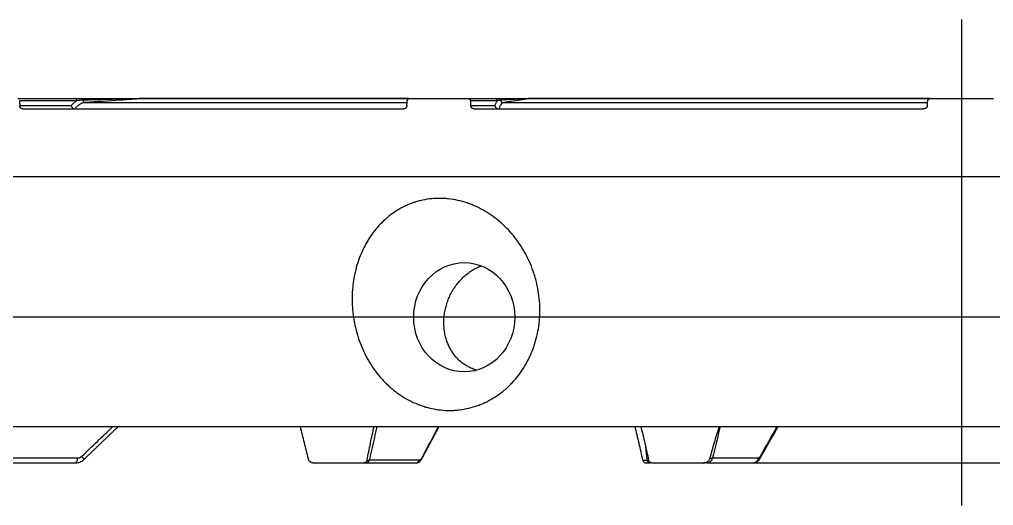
# Model space of a CAD drawing. Header units: millimetres. Extents: x -5 to 579, y 15 to 400.
# Drawn here: x 48.4 to 128.6, y 326 to 366 of the extents above; entities that cross this region are included whole.
import ezdxf

# ---------------------------------------------------------------- set-up
doc = ezdxf.new("R2010")
doc.units = ezdxf.units.MM
doc.layers.add('1', color=7, linetype='Continuous', true_color=0xffffff)

msp = doc.modelspace()

# ---------------------------------------------------------------- linework, layer by layer
at = {"layer": '1'}
for p, q in [((125.984, 326.024), (125.984, 366.035)), ((48.3, 359.524), (53.022, 359.524)), ((53.174, 359.342), (48.444, 359.342)), ((53.88, 359.2), (80.341, 359.2)), ((58.63, 359.524), (80.534, 359.524)), ((80.509, 359.524), (58.648, 359.524)), ((77.141, 359.524), (77.141, 359.524)), ((80.535, 359.524), (85.353, 359.524)), ((85.353, 359.524), (87.58, 359.524)), ((87.769, 359.342), (85.539, 359.342)), ((88.273, 359.2), (123.164, 359.2)), ((90.484, 359.524), (123.376, 359.524)), ((123.371, 359.524), (90.494, 359.524)), ((123.376, 359.524), (128.591, 359.524)), ((48.469, 358.948), (52.696, 358.948)), ((48.686, 358.674), (80.047, 358.674)), ((85.571, 358.948), (87.564, 358.948)), ((85.851, 358.674), (122.843, 358.674)), ((125.984, 353.075), (13.484, 353.075)), ((238.484, 353.075), (125.984, 353.075)), ((256.484, 341.524), (-4.516, 341.524)), ((94.662, 341.524), (75.39, 341.524)), ((15.971, 332.524), (235.997, 332.524)), ((53.042, 329.524), (43.968, 329.524)), ((44.156, 329.937), (53.23, 329.937)), ((53.736, 329.809), (53.737, 329.81)), ((76.774, 329.524), (72.62, 329.524)), ((81.073, 329.524), (76.959, 329.524)), ((77.233, 329.772), (81.347, 329.772)), ((100.068, 329.772), (100.21, 329.772)), ((104.755, 329.524), (100.513, 329.524)), ((108.791, 329.524), (105.013, 329.524)), ((105.468, 329.937), (109.245, 329.937)), ((143.235, 329.524), (108.776, 329.524))]:
    msp.add_line(p, q, dxfattribs=at)
for centre, major_axis, ratio, start_param, end_param in [((53.022, 359.324), (0, 0.2), 0.76344, 4.799655, 6.283185), ((53.517, 359.324), (0, 0.2), 0.755282, 5.071376, 6.283185), ((53.87, 359.5), (-0.02, 0.299), 0.765171, 1.878332, 3.092568), ((87.58, 359.324), (0, 0.2), 0.952494, 4.799655, 6.283185), ((87.824, 359.324), (0, 0.2), 0.9486, 5.071376, 6.283185), ((88.268, 359.5), (-0.043, 0.297), 0.952744, 1.793053, 3.007289), ((53.042, 330.024), (0, -0.5), 0.380387, 0, 1.396263), ((53.391, 330.171), (-0.346, 0.361), 0.162816, 3.145534, 4.317643), ((76.959, 329.824), (0, -0.3), 0.924827, 0, 1.396263), ((81.073, 329.824), (0, -0.3), 0.924827, 0, 1.396263), ((81.295, 330.029), (0.264, -0.142), 0.596433, 0.012213, 0.485564), ((100.341, 329.824), (0, 0.3), 0.922926, 1.745329, 3.141593), ((104.739, 330.024), (0, -0.5), 0.999999, 0.025067, 0.211707), ((105.013, 330.024), (0, -0.5), 0.922926, 0, 1.396263), ((108.791, 330.024), (0, -0.5), 0.922926, 0, 1.396263), ((108.955, 330.171), (0.435, -0.247), 0.618813, 0.006304, 0.503661)]:
    msp.add_ellipse(centre, major_axis=major_axis, ratio=ratio, start_param=start_param, end_param=end_param, dxfattribs=at)
msp.add_ellipse((85.037, 341.524), major_axis=(0, -4.5), ratio=0.92388, dxfattribs=at)
for points, weights in [([(48.444, 359.342), (48.457, 359.145), (48.469, 358.948)], [0.50000031552, 0.49999968448, 0.50000031552]), ([(80.321, 358.948), (80.336, 359.145), (80.352, 359.342)], [0.500000013277, 0.499999986723, 0.500000013277]), ([(85.539, 359.342), (85.555, 359.145), (85.571, 358.948)], [0.499999918038, 0.500000081962, 0.499999918038]), ([(123.142, 358.948), (123.16, 359.145), (123.177, 359.342)], [0.499999818991, 0.500000181009, 0.499999818991])]:
    msp.add_rational_spline(points, weights, degree=2, dxfattribs=at)
for points, knots in [([(52.696, 358.948), (52.767, 359.034), (52.843, 359.109), (52.963, 359.208), (53.004, 359.238), (53.067, 359.28), (53.088, 359.293), (53.131, 359.319), (53.153, 359.33), (53.174, 359.342)], [0, 0, 0, 0, 0.5, 0.5, 0.75, 0.75, 0.875, 0.875, 1, 1, 1, 1]), ([(53.88, 359.2), (53.797, 359.194), (53.716, 359.179), (53.558, 359.128), (53.481, 359.094), (53.388, 359.038), (53.369, 359.026), (53.333, 359.001), (53.278, 358.963), (53.191, 358.89), (53.125, 358.823), (53.061, 358.752), (53.03, 358.714), (53, 358.674)], [0, 0, 0, 0, 0.25, 0.25, 0.5, 0.5, 0.5625, 0.5625, 0.625, 0.75, 0.875, 0.875, 1, 1, 1, 1]), ([(53.022, 359.524), (53.102, 359.524), (53.186, 359.524), (53.311, 359.524), (53.352, 359.524), (53.435, 359.524), (53.476, 359.524), (53.517, 359.524)], [0, 0, 0, 0, 0.5, 0.5, 0.75, 0.75, 1, 1, 1, 1]), ([(53.658, 359.394), (53.578, 359.392), (53.496, 359.386), (53.334, 359.369), (53.253, 359.356), (53.174, 359.342)], [0, 0, 0, 0, 0.5, 0.5, 1, 1, 1, 1]), ([(53.517, 359.524), (53.925, 359.524), (54.335, 359.524), (54.954, 359.524), (55.161, 359.524), (55.576, 359.524), (55.785, 359.524), (56.204, 359.524), (56.414, 359.524), (56.838, 359.524), (57.052, 359.524), (57.375, 359.524), (57.483, 359.524), (57.702, 359.524), (57.812, 359.524), (57.98, 359.524), (58.036, 359.524), (58.15, 359.524), (58.207, 359.524), (58.294, 359.524), (58.324, 359.524), (58.383, 359.524), (58.414, 359.524), (58.46, 359.524), (58.475, 359.524), (58.507, 359.524), (58.523, 359.524), (58.556, 359.524), (58.572, 359.524), (58.599, 359.524), (58.608, 359.524), (58.622, 359.524), (58.626, 359.524), (58.636, 359.524), (58.641, 359.524), (58.646, 359.524)], [0, 0, 0, 0, 0.25, 0.25, 0.375, 0.375, 0.5, 0.5, 0.625, 0.625, 0.75, 0.75, 0.8125, 0.8125, 0.875, 0.875, 0.90625, 0.90625, 0.9375, 0.9375, 0.953125, 0.953125, 0.96875, 0.96875, 0.976563, 0.976563, 0.984375, 0.984375, 0.992188, 0.992188, 0.996094, 0.996094, 0.998047, 0.998047, 1, 1, 1, 1]), ([(58.657, 359.524), (58.655, 359.524), (58.653, 359.524), (58.648, 359.524), (58.645, 359.524), (58.638, 359.524), (58.634, 359.524), (58.621, 359.523), (58.613, 359.523), (58.589, 359.523), (58.573, 359.522), (58.543, 359.522), (58.529, 359.521), (58.499, 359.521), (58.485, 359.52), (58.442, 359.519), (58.414, 359.519), (58.358, 359.517), (58.33, 359.517), (58.248, 359.515), (58.193, 359.513), (58.085, 359.511), (58.031, 359.509), (57.871, 359.505), (57.765, 359.503), (57.554, 359.497), (57.449, 359.494), (57.135, 359.486), (56.927, 359.481), (56.513, 359.47), (56.307, 359.465), (55.691, 359.448), (55.282, 359.438), (54.468, 359.416), (54.063, 359.405), (53.658, 359.394)], [0, 0, 0, 0, 0.000977, 0.000977, 0.001953, 0.001953, 0.003906, 0.003906, 0.007812, 0.007812, 0.015625, 0.015625, 0.023437, 0.023437, 0.03125, 0.03125, 0.046875, 0.046875, 0.0625, 0.0625, 0.09375, 0.09375, 0.125, 0.125, 0.1875, 0.1875, 0.25, 0.25, 0.375, 0.375, 0.5, 0.5, 0.75, 0.75, 1, 1, 1, 1]), ([(58.659, 359.524), (58.531, 359.515), (58.402, 359.507), (57.76, 359.463), (57.246, 359.428), (55.781, 359.329), (54.83, 359.264), (53.88, 359.2)], [0, 0, 0, 0, 0.080598, 0.080598, 0.403148, 0.403148, 1, 1, 1, 1]), ([(80.352, 359.342), (80.353, 359.354), (80.355, 359.366), (80.36, 359.384), (80.361, 359.39), (80.365, 359.401), (80.368, 359.407), (80.375, 359.424), (80.381, 359.434), (80.391, 359.449), (80.395, 359.454), (80.403, 359.463), (80.407, 359.467), (80.419, 359.48), (80.428, 359.487), (80.447, 359.5), (80.458, 359.506), (80.479, 359.515), (80.489, 359.518), (80.512, 359.523), (80.523, 359.524), (80.535, 359.524)], [0, 0, 0, 0, 0.125, 0.125, 0.1875, 0.1875, 0.25, 0.25, 0.375, 0.375, 0.4375, 0.4375, 0.5, 0.5, 0.625, 0.625, 0.75, 0.75, 0.875, 0.875, 1, 1, 1, 1]), ([(85.353, 359.524), (85.364, 359.524), (85.376, 359.523), (85.393, 359.52), (85.398, 359.518), (85.409, 359.515), (85.415, 359.513), (85.431, 359.506), (85.441, 359.501), (85.456, 359.491), (85.461, 359.487), (85.47, 359.48), (85.475, 359.476), (85.487, 359.463), (85.495, 359.454), (85.509, 359.434), (85.515, 359.424), (85.525, 359.402), (85.529, 359.39), (85.536, 359.366), (85.538, 359.354), (85.539, 359.342)], [0, 0, 0, 0, 0.125, 0.125, 0.1875, 0.1875, 0.25, 0.25, 0.375, 0.375, 0.4375, 0.4375, 0.5, 0.5, 0.625, 0.625, 0.75, 0.75, 0.875, 0.875, 1, 1, 1, 1]), ([(87.564, 358.948), (87.593, 359.034), (87.625, 359.109), (87.677, 359.208), (87.694, 359.238), (87.722, 359.28), (87.731, 359.293), (87.75, 359.319), (87.76, 359.33), (87.769, 359.342)], [0, 0, 0, 0, 0.5, 0.5, 0.75, 0.75, 0.875, 0.875, 1, 1, 1, 1]), ([(87.58, 359.524), (87.617, 359.524), (87.659, 359.524), (87.722, 359.524), (87.743, 359.524), (87.784, 359.524), (87.804, 359.524), (87.824, 359.524)], [0, 0, 0, 0, 0.5, 0.5, 0.75, 0.75, 1, 1, 1, 1]), ([(88.001, 359.394), (87.963, 359.392), (87.923, 359.386), (87.845, 359.369), (87.806, 359.356), (87.769, 359.342)], [0, 0, 0, 0, 0.5, 0.5, 1, 1, 1, 1]), ([(87.824, 359.524), (88.021, 359.524), (88.22, 359.524), (88.524, 359.524), (88.627, 359.524), (88.833, 359.524), (88.937, 359.524), (89.148, 359.524), (89.255, 359.524), (89.472, 359.524), (89.582, 359.524), (89.752, 359.524), (89.81, 359.524), (89.927, 359.524), (89.987, 359.524), (90.079, 359.524), (90.111, 359.524), (90.175, 359.524), (90.208, 359.524), (90.259, 359.524), (90.276, 359.524), (90.312, 359.524), (90.331, 359.524), (90.36, 359.524), (90.37, 359.524), (90.39, 359.524), (90.401, 359.524), (90.423, 359.524), (90.434, 359.524), (90.454, 359.524), (90.46, 359.524), (90.471, 359.524), (90.475, 359.524), (90.483, 359.524), (90.488, 359.524), (90.492, 359.524)], [0, 0, 0, 0, 0.25, 0.25, 0.375, 0.375, 0.5, 0.5, 0.625, 0.625, 0.75, 0.75, 0.8125, 0.8125, 0.875, 0.875, 0.90625, 0.90625, 0.9375, 0.9375, 0.953125, 0.953125, 0.96875, 0.96875, 0.976562, 0.976562, 0.984375, 0.984375, 0.992187, 0.992187, 0.996094, 0.996094, 0.998047, 0.998047, 1, 1, 1, 1]), ([(88.273, 359.2), (88.234, 359.194), (88.198, 359.179), (88.127, 359.128), (88.094, 359.094), (88.053, 359.038), (88.046, 359.026), (88.03, 359.001), (88.007, 358.963), (87.971, 358.89), (87.944, 358.823), (87.918, 358.752), (87.906, 358.714), (87.894, 358.674)], [0, 0, 0, 0, 0.25, 0.25, 0.5, 0.5, 0.5625, 0.5625, 0.625, 0.75, 0.875, 0.875, 1, 1, 1, 1]), ([(90.507, 359.524), (90.505, 359.524), (90.502, 359.524), (90.498, 359.524), (90.496, 359.524), (90.49, 359.524), (90.487, 359.524), (90.478, 359.523), (90.472, 359.523), (90.456, 359.523), (90.447, 359.522), (90.428, 359.522), (90.42, 359.521), (90.402, 359.521), (90.394, 359.52), (90.369, 359.519), (90.354, 359.519), (90.323, 359.517), (90.307, 359.517), (90.263, 359.515), (90.233, 359.513), (90.176, 359.511), (90.148, 359.509), (90.064, 359.505), (90.01, 359.503), (89.902, 359.497), (89.849, 359.494), (89.691, 359.486), (89.587, 359.481), (89.383, 359.47), (89.281, 359.465), (88.979, 359.448), (88.781, 359.438), (88.389, 359.416), (88.194, 359.405), (88.001, 359.394)], [0, 0, 0, 0, 0.000977, 0.000977, 0.001953, 0.001953, 0.003906, 0.003906, 0.007813, 0.007813, 0.015625, 0.015625, 0.023438, 0.023438, 0.03125, 0.03125, 0.046875, 0.046875, 0.0625, 0.0625, 0.09375, 0.09375, 0.125, 0.125, 0.1875, 0.1875, 0.25, 0.25, 0.375, 0.375, 0.5, 0.5, 0.75, 0.75, 1, 1, 1, 1]), ([(90.51, 359.524), (90.449, 359.515), (90.389, 359.507), (90.089, 359.463), (89.848, 359.428), (89.163, 359.329), (88.718, 359.264), (88.273, 359.2)], [0, 0, 0, 0, 0.080598, 0.080598, 0.403148, 0.403148, 1, 1, 1, 1]), ([(123.177, 359.342), (123.178, 359.354), (123.18, 359.366), (123.185, 359.384), (123.187, 359.39), (123.192, 359.401), (123.194, 359.407), (123.202, 359.424), (123.209, 359.434), (123.22, 359.449), (123.224, 359.454), (123.232, 359.463), (123.237, 359.467), (123.25, 359.48), (123.26, 359.487), (123.281, 359.5), (123.292, 359.506), (123.315, 359.515), (123.327, 359.518), (123.351, 359.523), (123.364, 359.524), (123.376, 359.524)], [0, 0, 0, 0, 0.125, 0.125, 0.1875, 0.1875, 0.25, 0.25, 0.375, 0.375, 0.4375, 0.4375, 0.5, 0.5, 0.625, 0.625, 0.75, 0.75, 0.875, 0.875, 1, 1, 1, 1]), ([(48.686, 358.674), (48.673, 358.674), (48.659, 358.676), (48.64, 358.681), (48.633, 358.683), (48.62, 358.688), (48.614, 358.691), (48.595, 358.701), (48.583, 358.709), (48.566, 358.724), (48.56, 358.729), (48.549, 358.741), (48.544, 358.747), (48.529, 358.765), (48.52, 358.779), (48.504, 358.809), (48.497, 358.825), (48.485, 358.858), (48.48, 358.875), (48.475, 358.902), (48.473, 358.911), (48.471, 358.929), (48.47, 358.939), (48.469, 358.948)], [0, 0, 0, 0, 0.125, 0.125, 0.1875, 0.1875, 0.25, 0.25, 0.375, 0.375, 0.4375, 0.4375, 0.5, 0.5, 0.625, 0.625, 0.75, 0.75, 0.875, 0.875, 0.9375, 0.9375, 1, 1, 1, 1]), ([(52.696, 358.948), (52.698, 358.939), (52.701, 358.93), (52.707, 358.912), (52.711, 358.903), (52.722, 358.877), (52.73, 358.86), (52.745, 358.835), (52.75, 358.827), (52.761, 358.811), (52.766, 358.804), (52.784, 358.782), (52.796, 358.768), (52.816, 358.749), (52.823, 358.743), (52.837, 358.731), (52.844, 358.726), (52.866, 358.711), (52.881, 358.702), (52.904, 358.692), (52.912, 358.689), (52.927, 358.684), (52.935, 358.681), (52.958, 358.676), (52.973, 358.674), (52.988, 358.674)], [0, 0, 0, 0, 0.0625, 0.0625, 0.125, 0.125, 0.25, 0.25, 0.3125, 0.3125, 0.375, 0.375, 0.5, 0.5, 0.5625, 0.5625, 0.625, 0.625, 0.75, 0.75, 0.8125, 0.8125, 0.875, 0.875, 1, 1, 1, 1]), ([(80.321, 358.948), (80.319, 358.929), (80.316, 358.911), (80.309, 358.884), (80.307, 358.876), (80.3, 358.858), (80.297, 358.85), (80.286, 358.825), (80.277, 358.809), (80.262, 358.787), (80.256, 358.78), (80.245, 358.766), (80.239, 358.759), (80.22, 358.74), (80.207, 358.729), (80.178, 358.71), (80.162, 358.701), (80.131, 358.688), (80.115, 358.683), (80.09, 358.678), (80.081, 358.676), (80.064, 358.675), (80.056, 358.674), (80.047, 358.674)], [0, 0, 0, 0, 0.125, 0.125, 0.1875, 0.1875, 0.25, 0.25, 0.375, 0.375, 0.4375, 0.4375, 0.5, 0.5, 0.625, 0.625, 0.75, 0.75, 0.875, 0.875, 0.9375, 0.9375, 1, 1, 1, 1]), ([(85.851, 358.674), (85.833, 358.674), (85.816, 358.676), (85.79, 358.681), (85.782, 358.683), (85.765, 358.688), (85.757, 358.691), (85.733, 358.701), (85.717, 358.709), (85.695, 358.724), (85.688, 358.729), (85.674, 358.741), (85.667, 358.747), (85.648, 358.765), (85.637, 358.779), (85.616, 358.809), (85.607, 358.825), (85.591, 358.858), (85.585, 358.875), (85.578, 358.902), (85.576, 358.911), (85.573, 358.929), (85.572, 358.939), (85.571, 358.948)], [0, 0, 0, 0, 0.125, 0.125, 0.1875, 0.1875, 0.25, 0.25, 0.375, 0.375, 0.4375, 0.4375, 0.5, 0.5, 0.625, 0.625, 0.75, 0.75, 0.875, 0.875, 0.9375, 0.9375, 1, 1, 1, 1]), ([(87.564, 358.948), (87.566, 358.939), (87.568, 358.93), (87.573, 358.912), (87.575, 358.903), (87.585, 358.877), (87.593, 358.86), (87.607, 358.835), (87.612, 358.827), (87.622, 358.811), (87.628, 358.804), (87.646, 358.782), (87.659, 358.768), (87.68, 358.749), (87.688, 358.743), (87.703, 358.731), (87.711, 358.726), (87.735, 358.711), (87.752, 358.702), (87.779, 358.692), (87.788, 358.689), (87.806, 358.684), (87.815, 358.681), (87.842, 358.676), (87.86, 358.674), (87.879, 358.674)], [0, 0, 0, 0, 0.0625, 0.0625, 0.125, 0.125, 0.25, 0.25, 0.3125, 0.3125, 0.375, 0.375, 0.5, 0.5, 0.5625, 0.5625, 0.625, 0.625, 0.75, 0.75, 0.8125, 0.8125, 0.875, 0.875, 1, 1, 1, 1]), ([(123.142, 358.948), (123.141, 358.929), (123.137, 358.911), (123.13, 358.884), (123.127, 358.876), (123.12, 358.858), (123.117, 358.85), (123.104, 358.825), (123.095, 358.809), (123.078, 358.787), (123.072, 358.78), (123.06, 358.766), (123.053, 358.759), (123.032, 358.74), (123.018, 358.729), (122.986, 358.71), (122.969, 358.701), (122.935, 358.688), (122.917, 358.683), (122.89, 358.678), (122.88, 358.676), (122.862, 358.675), (122.853, 358.674), (122.843, 358.674)], [0, 0, 0, 0, 0.125, 0.125, 0.1875, 0.1875, 0.25, 0.25, 0.375, 0.375, 0.4375, 0.4375, 0.5, 0.5, 0.625, 0.625, 0.75, 0.75, 0.875, 0.875, 0.9375, 0.9375, 1, 1, 1, 1]), ([(78.26, 336.447), (78.075, 336.652), (77.901, 336.866), (77.572, 337.308), (77.264, 337.765), (76.994, 338.251), (76.838, 338.564), (76.807, 338.627), (76.747, 338.754), (76.718, 338.818), (76.632, 339.011), (76.577, 339.141), (76.423, 339.533), (76.331, 339.797), (76.169, 340.332), (76.1, 340.603), (76.012, 341.013), (75.986, 341.151), (75.95, 341.359), (75.939, 341.428), (75.918, 341.568), (75.908, 341.638), (75.863, 341.987), (75.839, 342.266), (75.813, 342.822), (75.81, 343.376), (75.852, 343.925), (75.901, 344.336), (75.92, 344.473), (75.947, 344.644), (75.953, 344.678), (75.965, 344.746), (75.983, 344.848), (76.003, 344.949), (76.072, 345.284), (76.204, 345.811), (76.379, 346.317), (76.576, 346.813), (76.686, 347.056), (76.837, 347.354), (76.868, 347.413), (76.931, 347.531), (76.963, 347.589), (77.062, 347.762), (77.13, 347.875), (77.341, 348.208), (77.491, 348.42), (77.81, 348.828), (77.979, 349.023), (78.247, 349.301), (78.339, 349.391), (78.48, 349.524), (78.552, 349.589), (78.625, 349.653), (78.674, 349.695), (78.699, 349.716), (78.922, 349.903), (79.332, 350.21), (79.769, 350.467), (80.22, 350.698), (80.452, 350.801), (80.751, 350.913), (80.842, 350.946), (80.933, 350.976), (80.994, 350.996), (81.025, 351.006), (81.179, 351.054), (81.303, 351.088), (81.676, 351.18), (82.178, 351.273), (82.691, 351.308), (83.079, 351.311), (83.21, 351.309), (83.406, 351.3), (83.471, 351.295), (83.603, 351.285), (83.668, 351.279), (83.995, 351.245), (84.254, 351.202), (84.768, 351.089), (85.023, 351.018), (85.402, 350.89), (85.527, 350.844), (85.715, 350.77), (85.777, 350.744), (85.902, 350.691), (85.964, 350.663), (86.272, 350.522), (86.512, 350.396), (86.98, 350.121), (87.435, 349.822), (87.865, 349.476), (88.282, 349.106), (88.48, 348.912), (88.86, 348.508), (89.22, 348.086), (89.544, 347.631), (89.735, 347.336), (89.773, 347.277), (89.847, 347.157), (89.883, 347.096), (89.99, 346.914), (90.059, 346.791), (90.256, 346.419), (90.376, 346.167), (90.595, 345.652), (90.693, 345.39), (90.823, 344.991), (90.864, 344.856), (90.921, 344.653), (90.94, 344.585), (90.975, 344.448), (90.992, 344.379), (91.072, 344.036), (91.124, 343.76), (91.204, 343.209), (91.232, 342.932), (91.264, 342.378), (91.268, 342.1), (91.256, 341.682), (91.249, 341.543), (91.233, 341.333), (91.227, 341.264), (91.214, 341.125), (91.206, 341.056), (91.165, 340.712), (91.076, 340.168), (90.938, 339.639), (90.777, 339.118), (90.684, 338.861), (90.553, 338.545), (90.526, 338.482), (90.47, 338.356), (90.384, 338.17), (90.293, 337.988), (90.102, 337.63), (89.964, 337.399), (89.668, 336.954), (89.509, 336.74), (89.255, 336.431), (89.168, 336.33), (89.033, 336.182), (88.987, 336.133), (88.894, 336.036), (88.847, 335.988), (88.61, 335.754), (88.215, 335.402), (87.79, 335.097), (87.35, 334.816), (87.123, 334.688), (86.829, 334.542), (86.77, 334.514), (86.68, 334.473), (86.65, 334.459), (86.59, 334.433), (86.44, 334.367), (86.288, 334.308), (85.922, 334.175), (85.674, 334.1), (85.173, 333.98), (84.919, 333.934), (84.533, 333.886), (84.403, 333.874), (84.208, 333.861), (84.143, 333.858), (84.012, 333.853), (83.947, 333.851), (83.621, 333.849), (83.362, 333.861), (82.847, 333.915), (82.591, 333.956), (82.209, 334.04), (82.082, 334.072), (81.892, 334.125), (81.828, 334.143), (81.702, 334.182), (81.639, 334.203), (81.325, 334.309), (81.08, 334.407), (80.601, 334.63), (80.133, 334.878), (79.687, 335.177), (79.415, 335.38), (79.361, 335.422), (79.254, 335.506), (79.095, 335.634), (78.838, 335.859), (78.641, 336.048), (78.496, 336.195), (78.448, 336.244), (78.353, 336.344), (78.307, 336.395), (78.26, 336.447)], [0, 0, 0, 0, 0.015625, 0.015625, 0.03125, 0.046875, 0.046875, 0.050781, 0.050781, 0.054687, 0.054687, 0.0625, 0.0625, 0.078125, 0.078125, 0.09375, 0.09375, 0.101562, 0.101562, 0.105469, 0.105469, 0.109375, 0.109375, 0.125, 0.125, 0.140625, 0.15625, 0.15625, 0.164062, 0.164062, 0.166016, 0.166016, 0.167969, 0.171875, 0.171875, 0.1875, 0.203125, 0.203125, 0.21875, 0.21875, 0.222656, 0.222656, 0.226562, 0.226562, 0.234375, 0.234375, 0.25, 0.25, 0.265625, 0.265625, 0.273437, 0.273437, 0.277344, 0.279297, 0.279297, 0.28125, 0.28125, 0.296875, 0.3125, 0.3125, 0.328125, 0.328125, 0.332031, 0.333984, 0.333984, 0.335937, 0.335937, 0.34375, 0.34375, 0.359375, 0.375, 0.375, 0.382812, 0.382812, 0.386719, 0.386719, 0.390625, 0.390625, 0.40625, 0.40625, 0.421875, 0.421875, 0.429687, 0.429687, 0.433594, 0.433594, 0.4375, 0.4375, 0.453125, 0.453125, 0.46875, 0.484375, 0.484375, 0.5, 0.5, 0.515625, 0.53125, 0.53125, 0.535156, 0.535156, 0.539062, 0.539062, 0.546875, 0.546875, 0.5625, 0.5625, 0.578125, 0.578125, 0.585937, 0.585937, 0.589844, 0.589844, 0.59375, 0.59375, 0.609375, 0.609375, 0.625, 0.625, 0.640625, 0.640625, 0.648437, 0.648437, 0.652344, 0.652344, 0.65625, 0.65625, 0.671875, 0.6875, 0.6875, 0.703125, 0.703125, 0.707031, 0.707031, 0.710937, 0.71875, 0.71875, 0.734375, 0.734375, 0.75, 0.75, 0.757812, 0.757812, 0.761719, 0.761719, 0.765625, 0.765625, 0.78125, 0.796875, 0.796875, 0.8125, 0.8125, 0.816406, 0.816406, 0.818359, 0.818359, 0.820312, 0.828125, 0.828125, 0.84375, 0.84375, 0.859375, 0.859375, 0.867187, 0.867187, 0.871094, 0.871094, 0.875, 0.875, 0.890625, 0.890625, 0.90625, 0.90625, 0.914062, 0.914062, 0.917969, 0.917969, 0.921875, 0.921875, 0.9375, 0.9375, 0.953125, 0.96875, 0.96875, 0.972656, 0.972656, 0.976562, 0.984375, 0.992187, 0.992187, 0.996094, 0.996094, 1, 1, 1, 1]), ([(83.525, 339.837), (83.509, 339.894), (83.475, 340.03), (83.43, 340.251), (83.397, 340.475), (83.367, 340.772), (83.355, 341.12), (83.378, 341.562), (83.437, 341.99), (83.536, 342.427), (83.67, 342.849), (83.841, 343.264), (84.046, 343.661), (84.285, 344.04), (84.555, 344.395), (84.854, 344.722), (85.178, 345.019), (85.525, 345.282), (85.893, 345.509), (86.212, 345.665), (86.406, 345.743), (86.47, 345.767)], [0, 0, 0, 0, 0.025824, 0.060925, 0.097242, 0.122242, 0.187797, 0.243747, 0.306852, 0.365797, 0.427501, 0.487036, 0.54828, 0.608409, 0.66922, 0.729566, 0.789824, 0.850155, 0.910575, 0.971098, 1, 1, 1, 1]), ([(85.999, 337.182), (85.921, 337.206), (85.734, 337.27), (85.447, 337.397), (85.146, 337.567), (84.859, 337.769), (84.597, 337.995), (84.353, 338.251), (84.137, 338.524), (83.942, 338.826), (83.778, 339.136), (83.635, 339.476), (83.56, 339.709), (83.525, 339.837)], [0, 0, 0, 0, 0.065072, 0.1568, 0.25085, 0.342667, 0.438009, 0.528808, 0.624668, 0.714753, 0.812658, 0.898966, 1, 1, 1, 1]), ([(71.528, 332.524), (71.645, 332.089), (71.759, 331.652), (71.979, 330.776), (72.086, 330.337), (72.19, 329.897)], [0, 0, 0, 0, 0.5, 0.5, 1, 1, 1, 1]), ([(77.044, 329.763), (77.133, 330.225), (77.226, 330.687), (77.419, 331.607), (77.52, 332.066), (77.625, 332.524)], [0, 0, 0, 0, 0.5, 0.5, 1, 1, 1, 1]), ([(99.737, 329.763), (99.639, 330.225), (99.536, 330.687), (99.323, 331.607), (99.212, 332.066), (99.096, 332.524)], [0, 0, 0, 0, 0.5, 0.5, 1, 1, 1, 1]), ([(99.569, 332.524), (99.685, 332.066), (99.797, 331.607), (100.01, 330.687), (100.113, 330.225), (100.212, 329.763)], [0, 0, 0, 0, 0.5, 0.5, 1, 1, 1, 1]), ([(105.254, 329.897), (105.376, 330.337), (105.5, 330.776), (105.758, 331.652), (105.891, 332.089), (106.028, 332.524)], [0, 0, 0, 0, 0.5, 0.5, 1, 1, 1, 1]), ([(53.042, 329.531), (53.146, 329.529), (53.361, 329.557), (53.626, 329.701), (53.762, 329.832), (53.81, 329.887)], [0, 0, 0, 0, 0.348468, 0.756399, 1, 1, 1, 1]), ([(53.23, 329.937), (53.245, 329.937), (53.261, 329.938), (53.293, 329.941), (53.308, 329.944), (53.355, 329.954), (53.385, 329.963), (53.43, 329.982), (53.444, 329.989), (53.473, 330.004), (53.487, 330.013), (53.528, 330.04), (53.554, 330.061), (53.578, 330.084)], [0, 0, 0, 0, 0.125, 0.125, 0.25, 0.25, 0.5, 0.5, 0.625, 0.625, 0.75, 0.75, 1, 1, 1, 1]), ([(72.62, 329.524), (72.596, 329.524), (72.549, 329.528), (72.503, 329.541), (72.468, 329.554), (72.457, 329.559), (72.435, 329.57), (72.424, 329.575), (72.392, 329.594), (72.372, 329.609), (72.343, 329.633), (72.334, 329.642), (72.315, 329.66), (72.307, 329.67), (72.281, 329.7), (72.266, 329.721), (72.245, 329.755), (72.239, 329.767), (72.226, 329.792), (72.221, 329.804), (72.205, 329.843), (72.197, 329.869), (72.19, 329.897)], [0, 0, 0, 0, 0.125, 0.25, 0.25, 0.3125, 0.3125, 0.375, 0.375, 0.5, 0.5, 0.5625, 0.5625, 0.625, 0.625, 0.75, 0.75, 0.8125, 0.8125, 0.875, 0.875, 1, 1, 1, 1]), ([(77.044, 329.763), (77.041, 329.746), (77.036, 329.729), (77.027, 329.705), (77.024, 329.697), (77.017, 329.681), (77.013, 329.673), (77, 329.651), (76.99, 329.637), (76.975, 329.618), (76.969, 329.612), (76.958, 329.6), (76.952, 329.595), (76.933, 329.579), (76.92, 329.569), (76.9, 329.557), (76.893, 329.554), (76.879, 329.547), (76.872, 329.544), (76.85, 329.535), (76.835, 329.531), (76.805, 329.526), (76.789, 329.524), (76.774, 329.524)], [0, 0, 0, 0, 0.125, 0.125, 0.1875, 0.1875, 0.25, 0.25, 0.375, 0.375, 0.4375, 0.4375, 0.5, 0.5, 0.625, 0.625, 0.6875, 0.6875, 0.75, 0.75, 0.875, 0.875, 1, 1, 1, 1]), ([(81.075, 329.526), (81.078, 329.525), (81.137, 329.514), (81.252, 329.558), (81.398, 329.653), (81.494, 329.77), (81.545, 329.863), (81.558, 329.89)], [0, 0, 0, 0, 0.015921, 0.272695, 0.528136, 0.871373, 1, 1, 1, 1]), ([(81.347, 329.772), (81.355, 329.772), (81.364, 329.773), (81.383, 329.778), (81.392, 329.781), (81.42, 329.794), (81.439, 329.808), (81.462, 329.829), (81.467, 329.834), (81.477, 329.844), (81.481, 329.849), (81.496, 329.865), (81.505, 329.877), (81.533, 329.915), (81.551, 329.944), (81.568, 329.977)], [0, 0, 0, 0, 0.125, 0.125, 0.25, 0.25, 0.5, 0.5, 0.5625, 0.5625, 0.625, 0.625, 0.75, 0.75, 1, 1, 1, 1]), ([(99.737, 329.763), (99.741, 329.746), (99.746, 329.729), (99.756, 329.705), (99.76, 329.697), (99.768, 329.681), (99.773, 329.673), (99.787, 329.651), (99.797, 329.637), (99.815, 329.618), (99.821, 329.612), (99.834, 329.6), (99.84, 329.595), (99.861, 329.579), (99.875, 329.569), (99.898, 329.557), (99.905, 329.554), (99.921, 329.547), (99.929, 329.544), (99.954, 329.535), (99.97, 329.531), (100.004, 329.526), (100.021, 329.524), (100.038, 329.524)], [0, 0, 0, 0, 0.125, 0.125, 0.1875, 0.1875, 0.25, 0.25, 0.375, 0.375, 0.4375, 0.4375, 0.5, 0.5, 0.625, 0.625, 0.6875, 0.6875, 0.75, 0.75, 0.875, 0.875, 1, 1, 1, 1]), ([(100.513, 329.524), (100.496, 329.524), (100.462, 329.527), (100.429, 329.535), (100.404, 329.544), (100.396, 329.547), (100.38, 329.553), (100.373, 329.557), (100.35, 329.569), (100.336, 329.579), (100.315, 329.595), (100.308, 329.6), (100.296, 329.612), (100.289, 329.618), (100.272, 329.637), (100.261, 329.651), (100.247, 329.673), (100.243, 329.681), (100.235, 329.697), (100.231, 329.704), (100.221, 329.729), (100.216, 329.746), (100.212, 329.763)], [0, 0, 0, 0, 0.125, 0.25, 0.25, 0.3125, 0.3125, 0.375, 0.375, 0.5, 0.5, 0.5625, 0.5625, 0.625, 0.625, 0.75, 0.75, 0.8125, 0.8125, 0.875, 0.875, 1, 1, 1, 1]), ([(105.254, 329.897), (105.247, 329.869), (105.237, 329.843), (105.213, 329.792), (105.199, 329.768), (105.166, 329.721), (105.148, 329.7), (105.119, 329.67), (105.109, 329.661), (105.088, 329.642), (105.077, 329.634), (105.043, 329.609), (105.019, 329.594), (104.97, 329.569), (104.944, 329.559), (104.891, 329.541), (104.837, 329.528), (104.782, 329.524), (104.755, 329.524)], [0, 0, 0, 0, 0.125, 0.125, 0.25, 0.25, 0.375, 0.375, 0.4375, 0.4375, 0.5, 0.5, 0.625, 0.625, 0.75, 0.75, 0.875, 1, 1, 1, 1]), ([(105.225, 329.905), (105.226, 329.906), (105.228, 329.907), (105.236, 329.91), (105.243, 329.911), (105.27, 329.917), (105.297, 329.92), (105.369, 329.928), (105.414, 329.933), (105.468, 329.937)], [0, 0, 0, 0, 0.136121, 0.136121, 0.308897, 0.308897, 0.654448, 0.654448, 1, 1, 1, 1]), ([(108.793, 329.529), (108.856, 329.528), (108.976, 329.543), (109.144, 329.63), (109.285, 329.758), (109.356, 329.867), (109.385, 329.928)], [0, 0, 0, 0, 0.230783, 0.470748, 0.732379, 1, 1, 1, 1]), ([(109.245, 329.937), (109.252, 329.937), (109.258, 329.938), (109.272, 329.941), (109.279, 329.944), (109.299, 329.954), (109.313, 329.963), (109.334, 329.982), (109.341, 329.989), (109.355, 330.004), (109.362, 330.013), (109.383, 330.04), (109.397, 330.061), (109.41, 330.084)], [0, 0, 0, 0, 0.125, 0.125, 0.25, 0.25, 0.5, 0.5, 0.625, 0.625, 0.75, 0.75, 1, 1, 1, 1])]:
    msp.add_open_spline(points, degree=3, knots=knots, dxfattribs=at)
for points, degree in [([(58.646, 359.524), (58.65, 359.524), (58.654, 359.524), (58.657, 359.524)], 3), ([(58.657, 359.524), (58.658, 359.524), (58.659, 359.524), (58.659, 359.524)], 3), ([(90.492, 359.524), (90.497, 359.524), (90.502, 359.524), (90.507, 359.524)], 3), ([(90.507, 359.524), (90.508, 359.524), (90.509, 359.524), (90.51, 359.524)], 3), ([(53.578, 330.084), (54.428, 330.899), (55.279, 331.713), (56.131, 332.526)], 3), ([(53.738, 329.807), (55.152, 331.172), (56.575, 332.526)], 2), ([(77.849, 332.525), (77.643, 331.607), (77.438, 330.69), (77.233, 329.772)], 3), ([(81.559, 329.887), (82.268, 331.206), (82.977, 332.524)], 2), ([(81.568, 329.977), (82.025, 330.826), (82.481, 331.675), (82.938, 332.524)], 3), ([(106.107, 332.525), (105.894, 331.663), (105.681, 330.8), (105.468, 329.937)], 3), ([(109.39, 329.921), (110.13, 331.229), (110.873, 332.526)], 2), ([(109.41, 330.084), (109.874, 330.899), (110.338, 331.713), (110.802, 332.526)], 3), ([(99.96, 330.844), (99.996, 330.487), (100.032, 330.129), (100.068, 329.772)], 3), ([(76.959, 329.524), (76.918, 329.524), (76.846, 329.524), (76.795, 329.524), (76.774, 329.524)], 3), ([(77.044, 329.763), (77.063, 329.764), (77.113, 329.767), (77.188, 329.77), (77.233, 329.772)], 3), ([(99.737, 329.763), (99.804, 329.764), (99.925, 329.767), (100.024, 329.77), (100.068, 329.772)], 3), ([(100.341, 329.524), (100.299, 329.524), (100.207, 329.524), (100.097, 329.524), (100.038, 329.524)], 3), ([(104.74, 329.524), (104.724, 329.524), (104.757, 329.524)], 2)]:
    msp.add_open_spline(points, degree=degree, dxfattribs=at)

doc.saveas('drawing.dxf')
